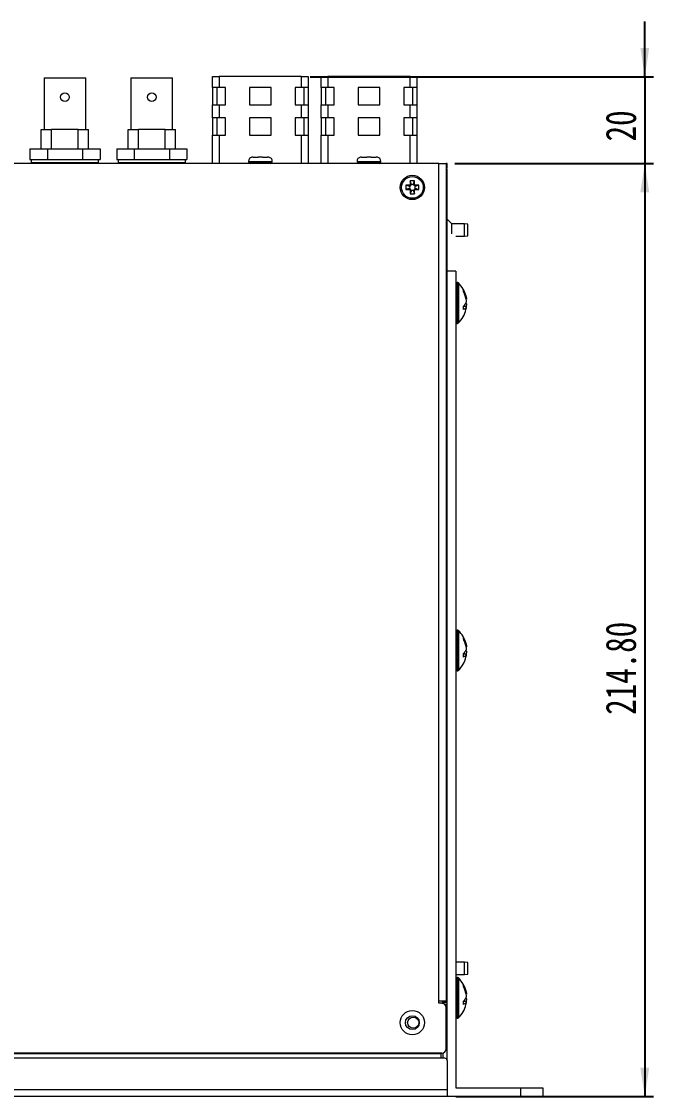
# Model space of a CAD drawing. Header units: millimetres. Extents: x 7 to 1038, y 7 to 730.
# Drawn here: x 213.1 to 285.9, y 104.2 to 227.9 of the extents above; entities that cross this region are included whole.
import ezdxf

# ---------------------------------------------------------------- set-up
doc = ezdxf.new("R2010")
doc.units = ezdxf.units.MM
doc.layers.add('DIM', color=5, linetype='Continuous')
doc.styles.add('SLDTEXTSTYLE0', font='TXT', dxfattribs={"width": 0.75})
doc.dimstyles.new('SLDDIMSTYLE1', dxfattribs={"dimtxt": 3.5, "dimasz": 3.302, "dimexe": 0, "dimexo": 0.0625, "dimgap": 0.875, "dimtad": 1, "dimlfac": 2, "dimrnd": 1e-09, "dimzin": 4, "dimdsep": 46, "dimtxsty": 'SLDTEXTSTYLE0', "dimsah": 1, "dimcen": 0.09, "dimadec": 0, "dimazin": 1, "dimtfac": 1, "dimtofl": 0, "dimtmove": 0, "dimatfit": 3, "dimfxl": 1, "dimfrac": 2, "dimtolj": 1, "dimtzin": 12, "dimarcsym": 0})
doc.dimstyles.new('SLDDIMSTYLE2', dxfattribs={"dimtxt": 3.5, "dimasz": 3.302, "dimexe": 0, "dimexo": 0.0625, "dimgap": 0.875, "dimtad": 1, "dimlfac": 2, "dimrnd": 1e-09, "dimzin": 12, "dimdsep": 46, "dimtxsty": 'SLDTEXTSTYLE0', "dimsah": 1, "dimcen": 0.09, "dimadec": 0, "dimazin": 3, "dimtfac": 1, "dimtmove": 0, "dimatfit": 0, "dimfxl": 1, "dimfrac": 2, "dimtolj": 1, "dimtzin": 12, "dimarcsym": 0})

# ---------------------------------------------------------------- blocks, each defined once
blk = doc.blocks.new('_D_1')
at = {"layer": 'DIM'}
for p, q in [((263.02, 211.57), (285.88, 211.57)), ((284.88, 211.57), (284.88, 104.17)), ((263.12, 104.17), (285.88, 104.17))]:
    blk.add_line(p, q, dxfattribs=at)
for points in [[(284.88, 211.57), (284.37, 208.27), (285.39, 208.27)], [(284.88, 104.17), (285.39, 107.48), (284.37, 107.48)]]:
    blk.add_solid(points, dxfattribs=at)
at = {"layer": 'DIM', "insert": (280.37, 148.11), "char_height": 3.5, "attachment_point": 1, "rotation": 90, "style": 'SLDTEXTSTYLE0'}
blk.add_mtext('214.80', dxfattribs=at)
blk = doc.blocks.new('_D_2')
at = {"layer": 'DIM'}
for p, q in [((284.88, 221.57), (284.88, 227.93)), ((246.37, 221.57), (285.88, 221.57)), ((284.88, 221.57), (284.88, 211.57)), ((263.02, 211.57), (285.88, 211.57)), ((284.88, 211.57), (284.88, 205.22))]:
    blk.add_line(p, q, dxfattribs=at)
for points in [[(284.88, 221.57), (285.39, 224.88), (284.38, 224.88)], [(284.88, 211.57), (284.38, 208.27), (285.39, 208.27)]]:
    blk.add_solid(points, dxfattribs=at)
at = {"layer": 'DIM', "insert": (280.37, 214.12), "char_height": 3.5, "attachment_point": 1, "rotation": 90, "style": 'SLDTEXTSTYLE0'}
blk.add_mtext('20', dxfattribs=at)

msp = doc.modelspace()

# ---------------------------------------------------------------- linework, layer by layer
at = {"color": 7, "linetype": 'Continuous', "lineweight": 15}
for p, q in [((235.1238, 220.325), (235.1238, 221.575)), ((235.1238, 221.575), (235.8738, 221.575)), ((235.8738, 221.575), (235.8738, 220.325)), ((245.3738, 221.575), (235.8738, 221.575)), ((245.3738, 220.325), (245.3738, 221.575)), ((245.3738, 221.575), (246.1238, 221.575)), ((246.1238, 221.575), (246.1238, 220.325)), ((247.6238, 220.325), (247.6238, 221.575)), ((247.6238, 221.575), (248.3738, 221.575)), ((248.3738, 221.575), (248.3738, 220.325)), ((257.8738, 221.575), (248.3738, 221.575)), ((257.8738, 220.325), (257.8738, 221.575)), ((257.8738, 221.575), (258.6238, 221.575)), ((258.6238, 221.575), (258.6238, 220.325)), ((215.7238, 221.425), (215.7238, 215.475)), ((215.7238, 221.425), (220.5238, 221.425)), ((220.5238, 215.475), (220.5238, 221.425)), ((225.7238, 221.425), (225.7238, 215.475)), ((225.7238, 221.425), (230.5238, 221.425)), ((230.5238, 215.475), (230.5238, 221.425)), ((235.8738, 220.325), (235.1238, 220.325)), ((235.1238, 220.325), (235.1238, 218.325)), ((235.6238, 220.325), (235.6238, 218.325)), ((236.6238, 220.325), (235.8738, 220.325)), ((236.6238, 218.325), (236.6238, 220.325)), ((241.8738, 220.325), (239.3738, 220.325)), ((239.3738, 220.325), (239.3738, 218.325)), ((241.8738, 218.325), (241.8738, 220.325)), ((245.3738, 220.325), (244.6238, 220.325)), ((244.6238, 220.325), (244.6238, 218.325)), ((246.1238, 220.325), (245.3738, 220.325)), ((245.6238, 220.325), (245.6238, 218.325)), ((246.1238, 220.325), (246.1238, 218.325)), ((248.3738, 220.325), (247.6238, 220.325)), ((247.6238, 220.325), (247.6238, 218.325)), ((248.1238, 220.325), (248.1238, 218.325)), ((249.1238, 220.325), (248.3738, 220.325)), ((249.1238, 218.325), (249.1238, 220.325)), ((254.3738, 220.325), (251.8738, 220.325)), ((251.8738, 220.325), (251.8738, 218.325)), ((254.3738, 218.325), (254.3738, 220.325)), ((257.8738, 220.325), (257.1238, 220.325)), ((257.1238, 220.325), (257.1238, 218.325)), ((258.6238, 220.325), (257.8738, 220.325)), ((258.1238, 220.325), (258.1238, 218.325)), ((258.6238, 220.325), (258.6238, 218.325)), ((235.1238, 216.825), (235.1238, 218.325)), ((235.1238, 218.325), (235.8738, 218.325)), ((235.8738, 218.325), (235.8738, 216.825)), ((235.8738, 218.325), (236.6238, 218.325)), ((239.3738, 218.325), (241.8738, 218.325)), ((244.6238, 218.325), (245.3738, 218.325)), ((245.3738, 216.825), (245.3738, 218.325)), ((245.3738, 218.325), (246.1238, 218.325)), ((246.1238, 218.325), (246.1238, 216.825)), ((247.6238, 216.825), (247.6238, 218.325)), ((247.6238, 218.325), (248.3738, 218.325)), ((248.3738, 218.325), (248.3738, 216.825)), ((248.3738, 218.325), (249.1238, 218.325)), ((251.8738, 218.325), (254.3738, 218.325)), ((257.1238, 218.325), (257.8738, 218.325)), ((257.8738, 216.825), (257.8738, 218.325)), ((257.8738, 218.325), (258.6238, 218.325)), ((258.6238, 218.325), (258.6238, 216.825)), ((235.8738, 216.825), (235.1238, 216.825)), ((235.1238, 216.825), (235.1238, 214.825)), ((235.6238, 216.825), (235.6238, 214.825)), ((236.6238, 216.825), (235.8738, 216.825)), ((236.6238, 214.825), (236.6238, 216.825)), ((239.3738, 216.825), (239.3738, 214.825)), ((241.8738, 216.825), (239.3738, 216.825)), ((241.8738, 214.825), (241.8738, 216.825)), ((245.3738, 216.825), (244.6238, 216.825)), ((244.6238, 216.825), (244.6238, 214.825)), ((246.1238, 216.825), (245.3738, 216.825)), ((245.6238, 216.825), (245.6238, 214.825)), ((246.1238, 216.825), (246.1238, 214.825)), ((248.3738, 216.825), (247.6238, 216.825)), ((247.6238, 216.825), (247.6238, 214.825)), ((248.1238, 216.825), (248.1238, 214.825)), ((249.1238, 216.825), (248.3738, 216.825)), ((249.1238, 214.825), (249.1238, 216.825)), ((251.8738, 216.825), (251.8738, 214.825)), ((254.3738, 216.825), (251.8738, 216.825)), ((254.3738, 214.825), (254.3738, 216.825)), ((257.8738, 216.825), (257.1238, 216.825)), ((257.1238, 216.825), (257.1238, 214.825)), ((258.6238, 216.825), (257.8738, 216.825)), ((258.1238, 216.825), (258.1238, 214.825)), ((258.6238, 216.825), (258.6238, 214.825)), ((215.3988, 213.275), (215.3988, 215.475)), ((215.3988, 215.475), (216.5876, 215.475)), ((216.5876, 213.275), (216.5876, 215.475)), ((219.66, 215.475), (216.5876, 215.475)), ((219.66, 213.275), (219.66, 215.475)), ((219.66, 215.475), (220.8488, 215.475)), ((220.8488, 213.275), (220.8488, 215.475)), ((225.3988, 213.275), (225.3988, 215.475)), ((225.3988, 215.475), (226.5876, 215.475)), ((226.5876, 213.275), (226.5876, 215.475)), ((229.66, 215.475), (226.5876, 215.475)), ((229.66, 215.475), (230.8488, 215.475)), ((229.66, 213.275), (229.66, 215.475)), ((230.8488, 213.275), (230.8488, 215.475)), ((235.1238, 211.575), (235.1238, 214.825)), ((235.1238, 214.825), (235.8738, 214.825)), ((235.8738, 214.825), (235.8738, 211.575)), ((235.8738, 214.825), (236.6238, 214.825)), ((239.3738, 214.825), (241.8738, 214.825)), ((244.6238, 214.825), (245.3738, 214.825)), ((245.3738, 211.575), (245.3738, 214.825)), ((245.3738, 214.825), (246.1238, 214.825)), ((246.1238, 214.825), (246.1238, 211.575)), ((247.6238, 211.575), (247.6238, 214.825)), ((247.6238, 214.825), (248.3738, 214.825)), ((248.3738, 214.825), (248.3738, 211.575)), ((248.3738, 214.825), (249.1238, 214.825)), ((251.8738, 214.825), (254.3738, 214.825)), ((257.1238, 214.825), (257.8738, 214.825)), ((257.8738, 211.575), (257.8738, 214.825)), ((257.8738, 214.825), (258.6238, 214.825)), ((258.6238, 214.825), (258.6238, 211.575)), ((214.0823, 213.275), (214.0823, 212.025)), ((214.0823, 213.275), (216.1031, 213.275)), ((216.1031, 213.275), (216.1031, 212.025)), ((216.1031, 213.275), (220.1445, 213.275)), ((220.1445, 213.275), (220.1445, 212.025)), ((220.1445, 213.275), (222.1652, 213.275)), ((222.1652, 213.275), (222.1652, 212.025)), ((224.0823, 213.275), (224.0823, 212.025)), ((224.0823, 213.275), (226.1031, 213.275)), ((226.1031, 213.275), (226.1031, 212.025)), ((226.1031, 213.275), (230.1445, 213.275)), ((230.1445, 213.275), (230.1445, 212.025)), ((230.1445, 213.275), (232.1652, 213.275)), ((232.1652, 213.275), (232.1652, 212.025)), ((214.0823, 212.025), (214.2612, 212.025)), ((214.2488, 212.025), (214.2488, 211.675)), ((214.2488, 211.675), (221.9988, 211.675)), ((214.2612, 212.025), (215.9242, 212.025)), ((215.3988, 211.575), (215.3988, 211.675)), ((215.9242, 212.025), (216.1031, 212.025)), ((216.1031, 212.025), (216.4608, 212.025)), ((216.4608, 212.025), (219.7868, 212.025)), ((216.5876, 211.575), (216.5876, 211.675)), ((219.66, 211.575), (219.66, 211.675)), ((219.7868, 212.025), (220.1445, 212.025)), ((220.1445, 212.025), (220.3234, 212.025)), ((220.3234, 212.025), (221.9864, 212.025)), ((220.8488, 211.575), (220.8488, 211.675)), ((221.9864, 212.025), (222.1652, 212.025)), ((221.9988, 211.675), (221.9988, 212.025)), ((224.0823, 212.025), (224.2612, 212.025)), ((224.2488, 212.025), (224.2488, 211.675)), ((224.2488, 211.675), (231.9988, 211.675)), ((224.2612, 212.025), (225.9242, 212.025)), ((225.3988, 211.575), (225.3988, 211.675)), ((225.9242, 212.025), (226.1031, 212.025)), ((226.1031, 212.025), (226.4608, 212.025)), ((226.4608, 212.025), (229.7868, 212.025)), ((226.5876, 211.575), (226.5876, 211.675)), ((229.66, 211.575), (229.66, 211.675)), ((229.7868, 212.025), (230.1445, 212.025)), ((230.1445, 212.025), (230.3234, 212.025)), ((230.3234, 212.025), (231.9864, 212.025)), ((230.8488, 211.575), (230.8488, 211.675)), ((231.9864, 212.025), (232.1652, 212.025)), ((231.9988, 211.675), (231.9988, 212.025)), ((239.2488, 211.825), (239.2488, 211.775)), ((239.7853, 212.325), (239.6513, 212.3085)), ((239.7853, 212.325), (240.3738, 212.325)), ((240.3807, 212.3085), (240.3738, 212.325)), ((240.8738, 212.325), (240.8669, 212.3085)), ((240.8738, 212.325), (241.4623, 212.325)), ((241.5963, 212.3085), (241.4623, 212.325)), ((241.9988, 211.775), (241.9988, 211.825)), ((251.7488, 211.825), (251.7488, 211.775)), ((252.2853, 212.325), (252.1513, 212.3085)), ((252.2853, 212.325), (252.8738, 212.325)), ((252.8807, 212.3085), (252.8738, 212.325)), ((253.3738, 212.325), (253.3669, 212.3085)), ((253.3738, 212.325), (253.9623, 212.325)), ((254.0963, 212.3085), (253.9623, 212.325)), ((254.4988, 211.775), (254.4988, 211.825)), ((261.1738, 211.575), (43.0738, 211.575)), ((261.1738, 115.175), (261.1738, 211.575)), ((261.1738, 211.575), (262.0238, 211.575)), ((262.0238, 211.575), (262.0238, 115.175)), ((262.1238, 211.575), (262.0238, 211.575)), ((262.1238, 211.075), (262.0238, 211.075)), ((262.1238, 210.975), (262.0238, 210.975)), ((262.1238, 211.075), (262.1238, 211.575)), ((262.1238, 205.175), (262.1238, 210.975)), ((258.3738, 209.575), (257.8738, 209.575)), ((257.8738, 209.575), (257.8738, 209.1498)), ((258.021, 209.1333), (257.8738, 209.575)), ((258.2266, 209.1333), (258.3738, 209.575)), ((258.3738, 209.1498), (258.3738, 209.575)), ((257.799, 209.075), (257.3738, 209.075)), ((257.3738, 209.075), (257.3738, 208.575)), ((257.8155, 208.9278), (257.3738, 209.075)), ((257.8155, 208.7222), (257.3738, 208.575)), ((257.3738, 208.575), (257.799, 208.575)), ((258.021, 208.5167), (257.8738, 208.075)), ((257.8738, 208.5002), (257.8738, 208.075)), ((257.8738, 208.075), (258.3738, 208.075)), ((258.2266, 208.5167), (258.3738, 208.075)), ((258.3738, 208.075), (258.3738, 208.5002)), ((258.8738, 209.075), (258.4321, 208.9278)), ((258.4321, 208.7222), (258.8738, 208.575)), ((258.8738, 209.075), (258.4486, 209.075)), ((258.4486, 208.575), (258.8738, 208.575)), ((258.8738, 208.575), (258.8738, 209.075)), ((262.1238, 205.175), (262.0238, 205.175)), ((262.6488, 204.65), (262.1238, 205.175)), ((262.1238, 203.1991), (262.1238, 205.175)), ((264.1238, 204.65), (262.6488, 204.65)), ((262.6488, 203.4884), (262.6488, 204.65)), ((264.5238, 204.6), (264.1238, 204.65)), ((264.1238, 203.2), (264.1238, 204.65)), ((264.5238, 203.25), (264.5238, 204.6)), ((262.1238, 199.175), (262.1238, 203.1991)), ((263.1238, 203.2), (264.1238, 203.2)), ((264.1238, 203.2), (264.5238, 203.25)), ((262.0238, 202.675), (262.1238, 202.675)), ((263.1238, 199.175), (262.1238, 199.175)), ((262.1238, 108.325), (262.1238, 199.175)), ((263.1238, 199.175), (263.1238, 105.175)), ((263.3131, 197.875), (263.2738, 197.875)), ((263.2738, 193.175), (263.3131, 193.175)), ((263.3131, 157.875), (263.2738, 157.875)), ((263.2738, 153.175), (263.3131, 153.175)), ((262.1238, 120.175), (262.0238, 120.175)), ((264.1238, 119.65), (263.1238, 119.65)), ((264.5238, 119.6), (264.1238, 119.65)), ((264.1238, 118.2), (264.1238, 119.65)), ((264.5238, 118.25), (264.5238, 119.6)), ((262.0238, 117.675), (262.1238, 117.675)), ((263.1238, 118.2), (264.1238, 118.2)), ((263.3131, 117.875), (263.2738, 117.875)), ((264.1238, 118.2), (264.5238, 118.25)), ((262.1238, 116.425), (262.0238, 116.425)), ((261.1738, 114.925), (261.1738, 115.175)), ((261.1738, 115.175), (262.0238, 115.175)), ((261.6238, 115.025), (261.6238, 115.175)), ((262.0238, 116.175), (262.1238, 116.175)), ((261.5238, 114.925), (261.1738, 114.925)), ((261.5238, 114.925), (261.6238, 114.925)), ((261.6238, 115.025), (262.1238, 115.025)), ((261.6238, 114.9149), (261.6238, 115.025)), ((262.0238, 109.675), (262.0238, 114.425)), ((263.2738, 113.175), (263.3131, 113.175)), ((261.5238, 109.175), (42.7238, 109.175)), ((261.4238, 109.075), (42.8238, 109.075)), ((261.4238, 109.075), (261.4238, 109.175)), ((261.4238, 108.575), (261.4238, 109.075)), ((261.6238, 109.1851), (261.6238, 108.575)), ((261.4238, 108.575), (42.8238, 108.575)), ((261.8738, 108.575), (261.4238, 108.575)), ((262.1238, 108.325), (262.1238, 104.925)), ((262.1238, 104.925), (42.1238, 104.925)), ((262.1238, 104.175), (42.1238, 104.175)), ((262.1238, 104.925), (262.1238, 104.2376)), ((262.1238, 104.175), (262.1238, 104.2376)), ((270.6238, 104.175), (262.1238, 104.175)), ((263.1238, 105.175), (270.6238, 105.175)), ((270.6238, 104.175), (270.6238, 105.175)), ((270.6238, 105.175), (273.1238, 105.175)), ((273.1238, 104.175), (270.6238, 104.175)), ((273.1238, 105.175), (273.1238, 104.175))]:
    msp.add_line(p, q, dxfattribs=at)
at = {"color": 8, "linetype": 'Continuous', "lineweight": 15}
for p, q in [((239.2488, 211.825), (240.6238, 211.825)), ((239.2488, 211.775), (240.6238, 211.775)), ((240.6238, 211.825), (241.9988, 211.825)), ((240.6238, 211.775), (241.9988, 211.775)), ((251.7488, 211.825), (253.1238, 211.825)), ((251.7488, 211.775), (253.1238, 211.775)), ((253.1238, 211.825), (254.4988, 211.825)), ((253.1238, 211.775), (254.4988, 211.775)), ((263.2738, 197.875), (263.2738, 193.175)), ((263.3131, 197.875), (263.3131, 193.175)), ((263.4184, 197.8318), (263.4184, 193.2182)), ((263.2738, 157.875), (263.2738, 153.175)), ((263.3131, 157.875), (263.3131, 153.175)), ((263.4184, 157.8318), (263.4184, 153.2182)), ((263.2738, 117.875), (263.2738, 113.175)), ((263.3131, 117.875), (263.3131, 113.175)), ((263.4184, 117.8318), (263.4184, 113.2182)), ((262.0238, 116.025), (262.1238, 116.025)), ((262.1238, 114.775), (261.8809, 114.775))]:
    msp.add_line(p, q, dxfattribs=at)
at = {"color": 7, "linetype": 'Continuous', "lineweight": 15, "flags": 128}
for points in [[(258.2266, 209.1333), (258.1238, 209.1504), (258.021, 209.1333)], [(257.8155, 208.9278), (257.7984, 208.825), (257.8155, 208.7222)], [(257.894, 209.0548), (257.8473, 208.9959), (257.8155, 208.9278)], [(257.8155, 208.7222), (257.8473, 208.6541), (257.894, 208.5952)], [(258.021, 209.1333), (257.9529, 209.1015), (257.894, 209.0548)], [(257.894, 208.5952), (257.9529, 208.5485), (258.021, 208.5167)], [(258.021, 208.5167), (258.1238, 208.4996), (258.2266, 208.5167)], [(258.3536, 209.0548), (258.2947, 209.1015), (258.2266, 209.1333)], [(258.2266, 208.5167), (258.2947, 208.5485), (258.3536, 208.5952)], [(258.4321, 208.9278), (258.4003, 208.9959), (258.3536, 209.0548)], [(258.3536, 208.5952), (258.4003, 208.6541), (258.4321, 208.7222)], [(258.4321, 208.7222), (258.4492, 208.825), (258.4321, 208.9278)]]:
    msp.add_lwpolyline(points, dxfattribs=at)
at = {"color": 7, "linetype": 'Continuous', "lineweight": 15}
for centre, radius in [((218.1238, 219.225), 0.5), ((228.1238, 219.225), 0.5), ((258.1238, 208.825), 1.4), ((258.1238, 208.825), 1.25), ((258.1238, 112.675), 1.4), ((258.1238, 112.675), 0.8), ((258.2238, 112.675), 0.65)]:
    msp.add_circle(centre, radius, dxfattribs=at)
for centre, radius, start, end in [((239.7488, 211.825), 0.5, 102.257603, 180), ((239.4488, 211.775), 0.2, 180, 270), ((241.4988, 211.825), 0.5, 0, 77.736387), ((241.7988, 211.775), 0.2, 270, 0), ((252.2488, 211.825), 0.5, 102.257603, 180), ((251.9488, 211.775), 0.2, 180, 270), ((253.9988, 211.825), 0.5, 0, 77.736387), ((254.2988, 211.775), 0.2, 270, 0), ((263.2738, 197.725), 0.15, 90, 180), ((263.3131, 197.725), 0.15, 45.402146, 90), ((261.1438, 195.525), 3.2397, 13.238169, 45.402146), ((261.1438, 195.525), 3.2397, 314.597854, 346.443626), ((263.2738, 193.325), 0.15, 180, 270), ((263.3131, 193.325), 0.15, 270, 314.597854), ((263.2738, 157.725), 0.15, 90, 180), ((263.3131, 157.725), 0.15, 45.402146, 90), ((261.1438, 155.525), 3.2397, 13.238169, 45.402146), ((261.1438, 155.525), 3.2397, 314.597854, 346.443626), ((263.2738, 153.325), 0.15, 180, 270), ((263.3131, 153.325), 0.15, 270, 314.597854), ((263.2738, 117.725), 0.15, 90, 180), ((263.3131, 117.725), 0.15, 45.402146, 90), ((261.1438, 115.525), 3.2397, 13.238169, 45.402146), ((261.5238, 114.425), 0.5, 0, 90), ((261.1438, 115.525), 3.2397, 314.597854, 346.443626), ((263.2738, 113.325), 0.15, 180, 270), ((263.3131, 113.325), 0.15, 270, 314.597854), ((261.5238, 109.675), 0.5, 270, 0), ((261.8738, 108.325), 0.25, 0, 90)]:
    msp.add_arc(centre, radius, start, end, dxfattribs=at)
for points, knots in [([(239.6513, 212.3085), (239.6487, 212.3101), (239.6435, 212.3131), (239.6429, 212.3134), (239.6427, 212.3135)], [0, 0, 0, 0, 0.51401493, 1, 1, 1, 1]), ([(240.8669, 212.3085), (240.8253, 212.31), (240.7422, 212.313), (240.5799, 212.3145), (240.4595, 212.3109), (240.3807, 212.3085)], [0, 0, 0, 0, 0.25690911, 0.51378314, 1, 1, 1, 1]), ([(241.6049, 212.3135), (241.6049, 212.3135), (241.6062, 212.3144), (241.6012, 212.3114), (241.5963, 212.3085)], [0, 0, 0, 0, 0.02777651, 1, 1, 1, 1]), ([(252.1513, 212.3085), (252.1487, 212.3101), (252.1434, 212.3131), (252.1429, 212.3134), (252.1427, 212.3135)], [0, 0, 0, 0, 0.514015982, 1, 1, 1, 1]), ([(253.3669, 212.3085), (253.3253, 212.31), (253.2422, 212.313), (253.0799, 212.3145), (252.9595, 212.3109), (252.8807, 212.3085)], [0, 0, 0, 0, 0.25689775, 0.51379101, 1, 1, 1, 1]), ([(254.1049, 212.3135), (254.1049, 212.3135), (254.1062, 212.3144), (254.1012, 212.3114), (254.0963, 212.3085)], [0, 0, 0, 0, 0.02777647, 1, 1, 1, 1]), ([(257.799, 209.075), (257.8074, 209.0758), (257.8243, 209.0775), (257.8467, 209.0904), (257.8636, 209.1094), (257.8725, 209.1304), (257.8734, 209.1443), (257.8738, 209.1498)], [0, 0, 0, 0, 0.21499954, 0.42998506, 0.64435686, 0.85848328, 1, 1, 1, 1]), ([(257.8738, 209.1498), (257.8738, 209.1498), (257.8738, 209.1498), (257.8832, 209.1358), (257.8901, 209.1244), (257.9005, 209.0944), (257.9011, 209.0751), (257.8985, 209.0634), (257.8959, 209.0577), (257.8941, 209.055), (257.894, 209.0548)], [0, 0, 0, 0, 0.00005833, 0.05074126, 0.49181325, 0.73649463, 0.86595354, 0.93104935, 0.99635152, 1, 1, 1, 1]), ([(258.3536, 209.0548), (258.3535, 209.055), (258.3465, 209.0653), (258.346, 209.09), (258.3554, 209.1242), (258.3734, 209.1358), (258.3717, 209.1498), (258.3738, 209.1498), (258.3738, 209.1498)], [0, 0, 0, 0, 0.00365189, 0.26326899, 0.50802774, 0.94924072, 0.99993985, 1, 1, 1, 1]), ([(258.3738, 209.1498), (258.3746, 209.1414), (258.3763, 209.1245), (258.3892, 209.1021), (258.4082, 209.0852), (258.4292, 209.0763), (258.4431, 209.0754), (258.4486, 209.075)], [0, 0, 0, 0, 0.214942547, 0.429989532, 0.6443671, 0.858416193, 1, 1, 1, 1]), ([(257.894, 209.0548), (257.8938, 209.0547), (257.8833, 209.0479), (257.8584, 209.0466), (257.8266, 209.0587), (257.804, 209.0655), (257.8011, 209.075), (257.799, 209.075), (257.799, 209.075)], [0, 0, 0, 0, 0.00365306, 0.2632673, 0.50802626, 0.94923961, 0.99993985, 1, 1, 1, 1]), ([(257.799, 208.575), (257.799, 208.575), (257.8011, 208.575), (257.804, 208.5844), (257.8266, 208.5913), (257.8542, 208.6017), (257.8737, 208.6023), (257.8854, 208.5997), (257.8911, 208.5971), (257.8938, 208.5953), (257.894, 208.5952)], [0, 0, 0, 0, 0.00006013, 0.050742937, 0.491813866, 0.736494666, 0.865949566, 0.931046109, 0.996348121, 1, 1, 1, 1]), ([(257.8738, 208.5002), (257.873, 208.5086), (257.8713, 208.5255), (257.8584, 208.5479), (257.8394, 208.5648), (257.8184, 208.5737), (257.8045, 208.5746), (257.799, 208.575)], [0, 0, 0, 0, 0.21500064, 0.4299766, 0.64433357, 0.8584263, 1, 1, 1, 1]), ([(257.894, 208.5952), (257.8941, 208.595), (257.9009, 208.5845), (257.9022, 208.5596), (257.8901, 208.5278), (257.8832, 208.5052), (257.8738, 208.5023), (257.8738, 208.5002), (257.8738, 208.5002)], [0, 0, 0, 0, 0.00365306, 0.26326736, 0.50802722, 0.94924067, 0.99993985, 1, 1, 1, 1]), ([(258.3738, 208.5002), (258.3738, 208.5002), (258.3718, 208.5022), (258.3731, 208.5055), (258.3554, 208.5277), (258.3473, 208.5554), (258.3465, 208.5749), (258.3491, 208.5866), (258.3517, 208.5923), (258.3535, 208.595), (258.3536, 208.5952)], [0, 0, 0, 0, 0.00006187, 0.05074457, 0.49181455, 0.73649398, 0.86595231, 0.93104402, 0.99634589, 1, 1, 1, 1]), ([(258.4486, 209.075), (258.4486, 209.075), (258.4486, 209.075), (258.4345, 209.0655), (258.4232, 209.0587), (258.3932, 209.0483), (258.3739, 209.0477), (258.3622, 209.0503), (258.3565, 209.0529), (258.3537, 209.0547), (258.3536, 209.0548)], [0, 0, 0, 0, 0.00005833, 0.05074393, 0.49181598, 0.73649656, 0.86595179, 0.93104762, 0.99635152, 1, 1, 1, 1]), ([(258.3536, 208.5952), (258.3537, 208.5953), (258.3641, 208.6021), (258.3888, 208.6034), (258.423, 208.5913), (258.4345, 208.5844), (258.4486, 208.575), (258.4486, 208.575), (258.4486, 208.575)], [0, 0, 0, 0, 0.00364966, 0.2632649, 0.50802565, 0.94924069, 0.99994165, 1, 1, 1, 1]), ([(258.4486, 208.575), (258.4402, 208.5742), (258.4233, 208.5725), (258.4009, 208.5596), (258.384, 208.5406), (258.3751, 208.5196), (258.3742, 208.5057), (258.3738, 208.5002)], [0, 0, 0, 0, 0.21494849, 0.42999075, 0.64431601, 0.8584193, 1, 1, 1, 1]), ([(264.0036, 196.9963), (264.0558, 196.9015), (264.1602, 196.7119), (264.2706, 196.3949), (264.3232, 196.1594), (264.3445, 196.0126), (264.3477, 195.9779), (264.348, 195.9578), (264.3456, 195.958), (264.3444, 195.9581)], [0, 0, 0, 0, 0.28156205, 0.5628475, 0.84410687, 0.89080277, 0.92885207, 0.96673918, 1, 1, 1, 1]), ([(264.0036, 196.8426), (264.0048, 196.8643), (264.0071, 196.9042), (264.0069, 196.955), (264.0047, 196.9825), (264.0036, 196.9963)], [0, 0, 0, 0, 0.37263225, 0.68592886, 1, 1, 1, 1]), ([(264.3397, 195.8208), (264.306, 195.9914), (264.2549, 196.2499), (264.1266, 196.5888), (264.0447, 196.7578), (264.0036, 196.8426)], [0, 0, 0, 0, 0.49139066, 0.7444458, 1, 1, 1, 1]), ([(264.0036, 195.1348), (264.0138, 195.147), (264.0343, 195.1713), (264.0638, 195.2047), (264.0923, 195.2373), (264.1284, 195.2797), (264.162, 195.321), (264.2006, 195.3718), (264.2358, 195.4217), (264.2725, 195.4806), (264.3014, 195.5348), (264.3228, 195.5821), (264.3348, 195.6145), (264.3427, 195.6371), (264.3467, 195.6658), (264.3482, 195.7098), (264.3464, 195.7602), (264.3429, 195.7984), (264.3401, 195.8176), (264.3397, 195.8208)], [0, 0, 0, 0, 0.05141857, 0.10282014, 0.15421707, 0.20561292, 0.30842857, 0.35982419, 0.46263299, 0.56544339, 0.66825383, 0.75140586, 0.82194177, 0.84259322, 0.87988298, 0.91710078, 0.95447484, 0.99231125, 1, 1, 1, 1]), ([(264.0036, 194.7629), (264.0048, 194.808), (264.0071, 194.891), (264.0069, 195.0154), (264.0047, 195.095), (264.0036, 195.1348)], [0, 0, 0, 0, 0.37262281, 0.68593772, 1, 1, 1, 1]), ([(264.2888, 194.7677), (264.3068, 194.8392), (264.3292, 194.9287), (264.3445, 195.0374), (264.3478, 195.0724), (264.3478, 195.0927), (264.3409, 195.0963), (264.3056, 194.9939), (264.2384, 194.9173), (264.1309, 194.8211), (264.0462, 194.7824), (264.0036, 194.7629)], [0, 0, 0, 0, 0.15040194, 0.18814912, 0.21890049, 0.24952376, 0.28256702, 0.40156591, 0.63466242, 0.81641223, 1, 1, 1, 1]), ([(264.3536, 195.0916), (264.3167, 195.1002), (264.2399, 195.1182), (264.1258, 195.1074), (264.0491, 195.1039), (264.0047, 195.1019)], [0, 0, 0, 0, 0.28016541, 0.58303483, 1, 1, 1, 1]), ([(264.2933, 195.5213), (264.3095, 195.491), (264.3303, 195.4523), (264.3445, 195.4064), (264.3478, 195.3641), (264.3478, 195.3163), (264.3415, 195.221), (264.3277, 195.1517), (264.3171, 195.0984)], [0, 0, 0, 0, 0.36111631, 0.46106146, 0.54249628, 0.62357629, 0.71107434, 1, 1, 1, 1]), ([(264.0036, 156.9963), (264.0558, 156.9015), (264.1602, 156.7119), (264.2706, 156.3949), (264.3232, 156.1594), (264.3445, 156.0126), (264.3477, 155.9778), (264.348, 155.9578), (264.3456, 155.958), (264.3444, 155.9581)], [0, 0, 0, 0, 0.281559767, 0.562847574, 0.844106899, 0.89080279, 0.92885208, 0.966739182, 1, 1, 1, 1]), ([(264.0036, 156.8426), (264.0048, 156.8643), (264.0071, 156.9042), (264.0069, 156.955), (264.0047, 156.9825), (264.0036, 156.9963)], [0, 0, 0, 0, 0.372633406, 0.685930985, 1, 1, 1, 1]), ([(264.3397, 155.8208), (264.306, 155.9914), (264.2549, 156.2499), (264.1266, 156.5888), (264.0447, 156.7578), (264.0036, 156.8426)], [0, 0, 0, 0, 0.49139066, 0.7444458, 1, 1, 1, 1]), ([(264.0036, 155.1348), (264.0138, 155.147), (264.0343, 155.1713), (264.0638, 155.2047), (264.0923, 155.2373), (264.1284, 155.2797), (264.162, 155.321), (264.2006, 155.3718), (264.2358, 155.4217), (264.2725, 155.4806), (264.3014, 155.5348), (264.3228, 155.5821), (264.3348, 155.6145), (264.3427, 155.6371), (264.3467, 155.6658), (264.3482, 155.7098), (264.3464, 155.7602), (264.3429, 155.7984), (264.3401, 155.8176), (264.3397, 155.8208)], [0, 0, 0, 0, 0.05141723, 0.10281755, 0.15421583, 0.20561176, 0.30842633, 0.35982203, 0.46263333, 0.56544272, 0.66825331, 0.75140546, 0.82194148, 0.84259413, 0.87988042, 0.91710062, 0.95447206, 0.99231124, 1, 1, 1, 1]), ([(264.0036, 154.7629), (264.0048, 154.808), (264.0071, 154.891), (264.0069, 155.0154), (264.0047, 155.095), (264.0036, 155.1348)], [0, 0, 0, 0, 0.37263321, 0.68592566, 1, 1, 1, 1]), ([(264.2888, 154.7677), (264.3068, 154.8392), (264.3292, 154.9287), (264.3445, 155.0374), (264.3478, 155.0724), (264.3478, 155.0927), (264.3409, 155.0963), (264.3056, 154.9939), (264.2384, 154.9173), (264.1309, 154.8211), (264.0462, 154.7824), (264.0036, 154.7629)], [0, 0, 0, 0, 0.15040551, 0.18814859, 0.21890283, 0.249526, 0.28256901, 0.40156824, 0.63466395, 0.81641188, 1, 1, 1, 1]), ([(264.3536, 155.0916), (264.3167, 155.1002), (264.2399, 155.1182), (264.1258, 155.1074), (264.0491, 155.1039), (264.0047, 155.1019)], [0, 0, 0, 0, 0.28016294, 0.58303299, 1, 1, 1, 1]), ([(264.2933, 155.5213), (264.3095, 155.491), (264.3303, 155.4523), (264.3445, 155.4064), (264.3478, 155.3641), (264.3478, 155.3163), (264.3415, 155.221), (264.3277, 155.1517), (264.3171, 155.0984)], [0, 0, 0, 0, 0.36111899, 0.46106125, 0.54249611, 0.62358178, 0.71107987, 1, 1, 1, 1]), ([(264.0036, 116.9963), (264.0558, 116.9015), (264.1602, 116.7119), (264.2706, 116.3949), (264.3232, 116.1594), (264.3445, 116.0126), (264.3477, 115.9778), (264.348, 115.9578), (264.3456, 115.958), (264.3444, 115.9581)], [0, 0, 0, 0, 0.28155983, 0.56284771, 0.84410647, 0.8908036, 0.92885198, 0.96673909, 1, 1, 1, 1]), ([(264.0036, 116.8426), (264.0048, 116.8643), (264.0071, 116.9042), (264.0069, 116.955), (264.0047, 116.9825), (264.0036, 116.9963)], [0, 0, 0, 0, 0.37263247, 0.68593095, 1, 1, 1, 1]), ([(264.3397, 115.8208), (264.306, 115.9914), (264.2549, 116.2499), (264.1266, 116.5888), (264.0447, 116.7578), (264.0036, 116.8426)], [0, 0, 0, 0, 0.49138992, 0.74444506, 1, 1, 1, 1]), ([(264.0036, 115.1348), (264.0138, 115.147), (264.0343, 115.1713), (264.0638, 115.2047), (264.0923, 115.2373), (264.1284, 115.2797), (264.162, 115.321), (264.2006, 115.3718), (264.2358, 115.4217), (264.2725, 115.4806), (264.3014, 115.5348), (264.3228, 115.5821), (264.3348, 115.6145), (264.3427, 115.6371), (264.3467, 115.6658), (264.3482, 115.7098), (264.3464, 115.7602), (264.3429, 115.7984), (264.3401, 115.8176), (264.3397, 115.8208)], [0, 0, 0, 0, 0.051417531, 0.102818794, 0.154216705, 0.205612264, 0.308427344, 0.359822384, 0.462632997, 0.565442282, 0.668253049, 0.751405395, 0.821941343, 0.842593382, 0.879880518, 0.917100677, 0.954472753, 0.992311889, 1, 1, 1, 1]), ([(264.0036, 114.7629), (264.0048, 114.808), (264.0071, 114.891), (264.0069, 115.0154), (264.0047, 115.095), (264.0036, 115.1348)], [0, 0, 0, 0, 0.37263273, 0.68593083, 1, 1, 1, 1]), ([(264.2888, 114.7677), (264.3068, 114.8392), (264.3292, 114.9287), (264.3445, 115.0374), (264.3478, 115.0724), (264.3478, 115.0927), (264.3409, 115.0963), (264.3056, 114.9939), (264.2384, 114.9173), (264.1309, 114.8211), (264.0462, 114.7824), (264.0036, 114.7629)], [0, 0, 0, 0, 0.15040554, 0.18814912, 0.21890299, 0.24952595, 0.282569, 0.40156807, 0.63466382, 0.81641209, 1, 1, 1, 1]), ([(264.3536, 115.0916), (264.3167, 115.1002), (264.2399, 115.1182), (264.1258, 115.1074), (264.0491, 115.1039), (264.0047, 115.1019)], [0, 0, 0, 0, 0.280163341, 0.583033456, 1, 1, 1, 1]), ([(264.2933, 115.5213), (264.3095, 115.491), (264.3303, 115.4523), (264.3445, 115.4064), (264.3478, 115.3641), (264.3478, 115.3163), (264.3415, 115.221), (264.3277, 115.1517), (264.3171, 115.0984)], [0, 0, 0, 0, 0.36111937, 0.46106157, 0.54249522, 0.62358364, 0.71107864, 1, 1, 1, 1])]:
    msp.add_open_spline(points, degree=3, knots=knots, dxfattribs=at)

# ---------------------------------------------------------------- dimensions: what is measured, and where the dimension line sits
at = {"layer": 'DIM'}
for base, p1, p2, dimstyle, picture, middle in [((284.8837, 211.575), (245.3738, 221.575), (262.0238, 211.575), 'SLDDIMSTYLE2', '_D_2', (284.8837, 216.7098)), ((284.8801, 104.175), (262.0238, 211.575), (262.1238, 104.175), 'SLDDIMSTYLE1', '_D_1', (284.8801, 155.2179))]:
    dim = msp.add_linear_dim(base=base, p1=p1, p2=p2, angle=90, dimstyle=dimstyle, dxfattribs=at)
    dim.commit()
    dim.dimension.update_dxf_attribs({"geometry": picture, "text_midpoint": middle, "dimtype": 160})

doc.saveas('drawing.dxf')
